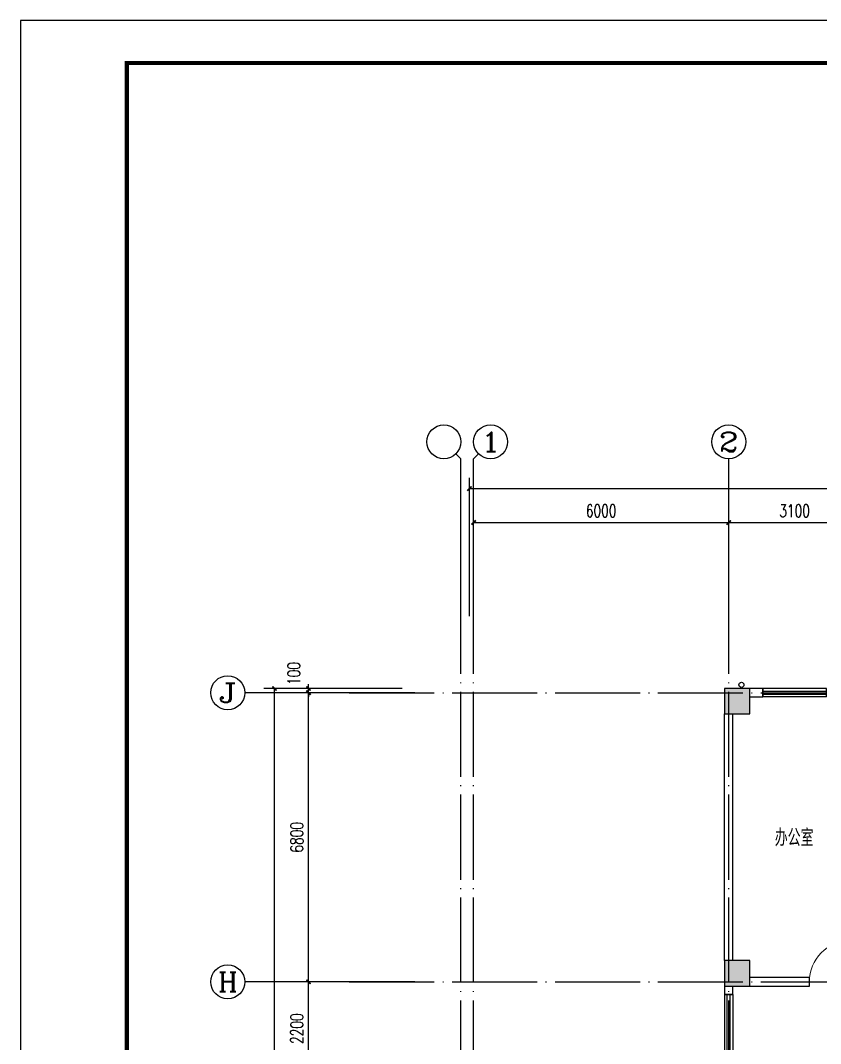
# Model space of a CAD drawing. Extents: x 888742 to 1277419, y 9079 to 622358.
# Drawn here: x 1039583 to 1058405, y 354140 to 378201 of the extents above; entities that cross this region are included whole.
import ezdxf
from ezdxf.enums import TextEntityAlignment as Align

# ---------------------------------------------------------------- set-up
doc = ezdxf.new("R2010")
doc.units = 0
doc.header["$LTSCALE"] = 1000
doc.header["$MEASUREMENT"] = 0
doc.linetypes.add('DOTE', pattern=[2.42, 2, -0.2, 0.02, -0.2])
for name, color, linetype in [('AXIS', 3, 'Continuous'), ('AXIS_TEXT', 7, 'Continuous'), ('COLUMN', 2, 'Continuous'), ('DOTE', 14, 'DOTE'), ('PUB_HATCH', 252, 'Continuous'), ('PUB_TEXT', 7, 'Continuous'), ('PUB_TITLE', 4, 'Continuous'), ('RAIN', 220, 'Continuous'), ('WALL', 2, 'Continuous'), ('WINDOW', 142, 'Continuous')]:
    doc.layers.add(name, color=color, linetype=linetype)
doc.styles.add('_TCH_AXIS', font='COMPLEX', dxfattribs={"bigfont": 'GBCBIG'})
doc.styles.add('_TCH_DIM_T3', font='SIMPLEX', dxfattribs={"width": 0.705882, "bigfont": 'GBCBIG'})
doc.styles.add('COMPLEX', font='COMPLEX')
doc.styles.add('hztxt', font='zn02.shx', dxfattribs={"width": 0.8, "height": 400, "bigfont": 'zn01.shx'})
doc.dimstyles.new('_TCH_ARCH&&100', dxfattribs={"dimtxt": 297.5, "dimasz": 100, "dimexe": 250, "dimexo": 300, "dimgap": 126.25, "dimtad": 1, "dimdec": 0, "dimzin": 0, "dimdsep": 46, "dimtxsty": '_TCH_DIM_T3', "dimblk": 'ARCHTICK', "dimcen": 0.09, "dimclrt": 7, "dimazin": 2, "dimtfac": 1, "dimtdec": 0, "dimtix": 1, "dimtmove": 2, "dimatfit": 3, "dimldrblk": 'ARCHTICK', "dimfxl": 1, "dimtolj": 1, "dimtzin": 0, "dimarcsym": 0})

# ---------------------------------------------------------------- blocks, each defined once
blk = doc.blocks.new('_ArchTick')
at = {"color": 0, "linetype": 'ByBlock', "const_width": 0.4}
blk.add_lwpolyline([(-0.5, -0.5), (0.5, 0.5)], dxfattribs=at)
blk = doc.blocks.new('*D236')
at = {"layer": 'AXIS', "color": 0, "lineweight": -2, "transparency": 16777216}
for p, q in [((1050244, 364193), (1050244, 366643)), ((1056244, 364193), (1056244, 366643)), ((1050244, 366393), (1056244, 366393))]:
    blk.add_line(p, q, dxfattribs=at)
at = {"layer": 'Defpoints', "color": 0, "transparency": 16777216}
for p in [(1056244, 366393), (1050244, 363893), (1056244, 363893)]:
    blk.add_point(p, dxfattribs=at)
at = {"layer": 'AXIS', "color": 0, "lineweight": -2, "transparency": 16777216, "xscale": 100, "yscale": 100, "zscale": 100, "rotation": 180}
blk.add_blockref('_ArchTick', (1050244, 366393), dxfattribs=at)
at = {"layer": 'AXIS', "color": 0, "lineweight": -2, "transparency": 16777216, "xscale": 100, "yscale": 100, "zscale": 100}
blk.add_blockref('_ArchTick', (1056244, 366393), dxfattribs=at)
at = {"layer": 'AXIS', "color": 7, "transparency": 16777216, "insert": (1053244, 366668), "char_height": 297.5, "attachment_point": 5, "style": '_TCH_DIM_T3'}
blk.add_mtext('\\A1;6000', dxfattribs=at)
blk = doc.blocks.new('*D237')
at = {"layer": 'AXIS', "color": 0, "lineweight": -2, "transparency": 16777216}
for p, q in [((1056244, 364193), (1056244, 366643)), ((1059344, 364193), (1059344, 366643)), ((1056244, 366393), (1059344, 366393))]:
    blk.add_line(p, q, dxfattribs=at)
at = {"layer": 'Defpoints', "color": 0, "transparency": 16777216}
for p in [(1059344, 366393), (1056244, 363893), (1059344, 363893)]:
    blk.add_point(p, dxfattribs=at)
at = {"layer": 'AXIS', "color": 0, "lineweight": -2, "transparency": 16777216, "xscale": 100, "yscale": 100, "zscale": 100, "rotation": 180}
blk.add_blockref('_ArchTick', (1056244, 366393), dxfattribs=at)
at = {"layer": 'AXIS', "color": 0, "lineweight": -2, "transparency": 16777216, "xscale": 100, "yscale": 100, "zscale": 100}
blk.add_blockref('_ArchTick', (1059344, 366393), dxfattribs=at)
at = {"layer": 'AXIS', "color": 7, "transparency": 16777216, "insert": (1057794, 366668), "char_height": 297.5, "attachment_point": 5, "style": '_TCH_DIM_T3'}
blk.add_mtext('\\A1;3100', dxfattribs=at)
blk = doc.blocks.new('*D247')
at = {"layer": 'AXIS', "color": 0, "lineweight": -2, "transparency": 16777216}
for p, q in [((1050144, 364193), (1050144, 367443)), ((1104344, 364193), (1104344, 367443)), ((1050144, 367193), (1104344, 367193))]:
    blk.add_line(p, q, dxfattribs=at)
at = {"layer": 'Defpoints', "color": 0, "transparency": 16777216}
for p in [(1104344, 367193), (1050144, 363893), (1104344, 363893)]:
    blk.add_point(p, dxfattribs=at)
at = {"layer": 'AXIS', "color": 0, "lineweight": -2, "transparency": 16777216, "xscale": 100, "yscale": 100, "zscale": 100, "rotation": 180}
blk.add_blockref('_ArchTick', (1050144, 367193), dxfattribs=at)
at = {"layer": 'AXIS', "color": 0, "lineweight": -2, "transparency": 16777216, "xscale": 100, "yscale": 100, "zscale": 100}
blk.add_blockref('_ArchTick', (1104344, 367193), dxfattribs=at)
at = {"layer": 'AXIS', "color": 7, "transparency": 16777216, "insert": (1077244, 367468), "char_height": 297.5, "attachment_point": 5, "style": '_TCH_DIM_T3'}
blk.add_mtext('\\A1;54200', dxfattribs=at)
blk = doc.blocks.new('*D303')
at = {"layer": 'AXIS', "color": 0, "lineweight": -2, "transparency": 16777216}
for p, q in [((1048560, 355591), (1046110, 355591)), ((1046360, 353391), (1046360, 355591)), ((1048560, 353391), (1046110, 353391))]:
    blk.add_line(p, q, dxfattribs=at)
at = {"layer": 'Defpoints', "color": 0, "transparency": 16777216}
for p in [(1046360, 355591), (1048860, 355591), (1048860, 353391)]:
    blk.add_point(p, dxfattribs=at)
at = {"layer": 'AXIS', "color": 0, "lineweight": -2, "transparency": 16777216, "xscale": 100, "yscale": 100, "zscale": 100}
for p, rotation in [((1046360, 355591), 90), ((1046360, 353391), 270)]:
    blk.add_blockref('_ArchTick', p, dxfattribs=dict(at, rotation=rotation))
at = {"layer": 'AXIS', "color": 7, "transparency": 16777216, "insert": (1046085, 354491), "char_height": 297.5, "attachment_point": 5, "rotation": 90, "style": '_TCH_DIM_T3'}
blk.add_mtext('\\A1;2200', dxfattribs=at)
blk = doc.blocks.new('*D304')
at = {"layer": 'AXIS', "color": 0, "lineweight": -2, "transparency": 16777216}
for p, q in [((1048560, 362391), (1046110, 362391)), ((1046360, 355591), (1046360, 362391)), ((1048560, 355591), (1046110, 355591))]:
    blk.add_line(p, q, dxfattribs=at)
at = {"layer": 'Defpoints', "color": 0, "transparency": 16777216}
for p in [(1046360, 362391), (1048860, 362391), (1048860, 355591)]:
    blk.add_point(p, dxfattribs=at)
at = {"layer": 'AXIS', "color": 0, "lineweight": -2, "transparency": 16777216, "xscale": 100, "yscale": 100, "zscale": 100}
for p, rotation in [((1046360, 362391), 90), ((1046360, 355591), 270)]:
    blk.add_blockref('_ArchTick', p, dxfattribs=dict(at, rotation=rotation))
at = {"layer": 'AXIS', "color": 7, "transparency": 16777216, "insert": (1046085, 358991), "char_height": 297.5, "attachment_point": 5, "rotation": 90, "style": '_TCH_DIM_T3'}
blk.add_mtext('\\A1;6800', dxfattribs=at)
blk = doc.blocks.new('*D305')
at = {"layer": 'AXIS', "color": 0, "lineweight": -2, "transparency": 16777216}
for p, q in [((1048560, 362491), (1046110, 362491)), ((1048560, 362391), (1046110, 362391)), ((1046360, 362491), (1046360, 362591)), ((1046360, 362391), (1046360, 362491)), ((1046360, 362391), (1046360, 362291))]:
    blk.add_line(p, q, dxfattribs=at)
at = {"layer": 'Defpoints', "color": 0, "transparency": 16777216}
for p in [(1046360, 362491), (1048860, 362491), (1048860, 362391)]:
    blk.add_point(p, dxfattribs=at)
at = {"layer": 'AXIS', "color": 0, "lineweight": -2, "transparency": 16777216, "xscale": 100, "yscale": 100, "zscale": 100}
for p, rotation in [((1046360, 362491), 270), ((1046360, 362391), 90)]:
    blk.add_blockref('_ArchTick', p, dxfattribs=dict(at, rotation=rotation))
at = {"layer": 'AXIS', "color": 7, "transparency": 16777216, "insert": (1046015, 362841), "char_height": 297.5, "attachment_point": 5, "rotation": 90, "style": '_TCH_DIM_T3'}
blk.add_mtext('\\A1;100', dxfattribs=at)
blk = doc.blocks.new('*D306')
at = {"layer": 'AXIS', "color": 0, "lineweight": -2, "transparency": 16777216}
for p, q in [((1048560, 362491), (1045310, 362491)), ((1045560, 335891), (1045560, 362491)), ((1048560, 335891), (1045310, 335891))]:
    blk.add_line(p, q, dxfattribs=at)
at = {"layer": 'Defpoints', "color": 0, "transparency": 16777216}
for p in [(1045560, 362491), (1048860, 362491), (1048860, 335891)]:
    blk.add_point(p, dxfattribs=at)
at = {"layer": 'AXIS', "color": 0, "lineweight": -2, "transparency": 16777216, "xscale": 100, "yscale": 100, "zscale": 100}
for p, rotation in [((1045560, 362491), 90), ((1045560, 335891), 270)]:
    blk.add_blockref('_ArchTick', p, dxfattribs=dict(at, rotation=rotation))
at = {"layer": 'AXIS', "color": 7, "transparency": 16777216, "insert": (1045285, 349191), "char_height": 297.5, "attachment_point": 5, "rotation": 90, "style": '_TCH_DIM_T3'}
blk.add_mtext('\\A1;26600', dxfattribs=at)
blk = doc.blocks.new('$WINLIB2D$00000001')
at = {"color": 0}
for points in [[(-0.5, 0.5), (-0.5, -0.5)], [(-0.5, 0.5), (0.5, 0.5)], [(0.5, -0.5), (0.5, 0.5)], [(0.5, 0.167), (-0.5, 0.167)], [(0.5, -0.167), (-0.5, -0.167)], [(-0.5, -0.5), (0.5, -0.5)]]:
    blk.add_lwpolyline(points, dxfattribs=at)
blk = doc.blocks.new('$DorLib2D$00000001')
for p, q in [((0.45, 0.975), (0.5, 0.975)), ((0.45, 0), (0.45, 0.975)), ((0.5, 0), (0.5, 0.975)), ((0.5, 0), (0.45, 0))]:
    blk.add_line(p, q)
at = {"lineweight": 13}
blk.add_arc((0.475, 0), 0.975, 91.4693, 180, dxfattribs=at)
blk = doc.blocks.new('_AXISO')
blk.add_circle((0, 0), 0.5)
at = {"layer": 'AXIS_TEXT', "style": 'COMPLEX', "width": 1.041667}
blk.add_attdef('A', text='', height=0.56, dxfattribs=at).set_placement((-0.25, -0.28), (0.25, -0.28), align=Align.FIT)

msp = doc.modelspace()

# ---------------------------------------------------------------- hatches: boundary and pattern name
at = {"layer": 'PUB_HATCH'}
for points in [[(1056144, 361890.7), (1056744, 361890.7), (1056744, 362490.7), (1056144, 362490.7)], [(1056144, 355490.7), (1056744, 355490.7), (1056744, 356090.7), (1056144, 356090.7)]]:
    msp.add_hatch(color=256, dxfattribs=at).paths.add_polyline_path(points)

# ---------------------------------------------------------------- linework, layer by layer
at = {"layer": 'AXIS'}
for p, q in [((1049826.9, 368009.9), (1049944, 367892.7)), ((1049944, 363892.7), (1049944, 367892.7)), ((1050361.2, 368009.9), (1050244, 367892.7)), ((1050244, 363892.7), (1050244, 367892.7)), ((1056244, 363892.7), (1056244, 367892.7)), ((1048859.7, 362390.7), (1044859.7, 362390.7)), ((1048859.7, 355590.7), (1044859.7, 355590.7))]:
    msp.add_line(p, q, dxfattribs=at)
at = {"layer": 'COLUMN'}
for p, q in [((1056744, 362490.7), (1056144, 362490.7)), ((1056144, 362490.7), (1056144, 361890.7)), ((1056744, 361890.7), (1056744, 362490.7)), ((1056144, 361890.7), (1056744, 361890.7)), ((1056744, 356090.7), (1056144, 356090.7)), ((1056144, 356090.7), (1056144, 355490.7)), ((1056744, 355490.7), (1056744, 356090.7)), ((1056144, 355490.7), (1056744, 355490.7))]:
    msp.add_line(p, q, dxfattribs=at)
at = {"layer": 'DOTE'}
for p, q in [((1049944, 333794.1, 0), (1049944, 363892.7, 0)), ((1050244, 333794.1, 0), (1050244, 363892.7, 0)), ((1056244, 333794.1, 0), (1056244, 363892.7, 0)), ((1047318.5, 362390.7, 0), (1106926.5, 362390.7, 0)), ((1047318.5, 355590.7, 0), (1107169.6, 355590.7))]:
    msp.add_line(p, q, dxfattribs=at)
at = {"layer": 'PUB_TITLE'}
msp.add_lwpolyline([(1039583, 318801), (1123683, 318801), (1123683, 378201), (1039583, 378201)], close=True, dxfattribs=at)
at = {"layer": 'PUB_TITLE', "const_width": 100}
msp.add_lwpolyline([(1042083, 319801), (1122683, 319801), (1122683, 377201), (1042083, 377201)], close=True, dxfattribs=at)
at = {"layer": 'RAIN'}
msp.add_circle((1056544, 362575.7, 0), 60, dxfattribs=at)
at = {"layer": 'WALL'}
for p, q in [((1057044, 362490.7), (1056744, 362490.7)), ((1057044, 362290.7), (1057044, 362490.7)), ((1056744, 362290.7), (1057044, 362290.7)), ((1056144, 356090.7), (1056144, 361890.7)), ((1056344, 356090.7), (1056344, 361890.7)), ((1058144, 355690.7), (1056744, 355690.7)), ((1058144, 355490.7), (1058144, 355690.7)), ((1056144, 355490.7), (1056144, 355290.7)), ((1056344, 355290.7), (1056344, 355490.7)), ((1056744, 355490.7), (1058144, 355490.7)), ((1056144, 355290.7), (1056344, 355290.7))]:
    msp.add_line(p, q, dxfattribs=at)

# ---------------------------------------------------------------- block references
at = {"layer": 'AXIS', "xscale": 800, "yscale": 800, "zscale": 800}
msp.add_blockref('_AXISO', (1049544, 368292.7), dxfattribs=at)
at = {"layer": 'AXIS'}
ref = msp.add_blockref('_AXISO', (1050644, 368292.7), dxfattribs=dict(at, xscale=800, yscale=800, zscale=800))
ref.add_attrib('A', '1', dxfattribs={"layer": 'AXIS_TEXT', "height": 452.5, "style": '_TCH_AXIS', "width": 2.333333}).set_placement((1050417.8, 368066.4), (1050870.3, 368066.4), align=Align.FIT)
ref = msp.add_blockref('_AXISO', (1056244, 368292.7), dxfattribs=dict(at, xscale=800, yscale=800, zscale=800))
ref.add_attrib('A', '2', dxfattribs={"layer": 'AXIS_TEXT', "height": 452.5, "style": '_TCH_AXIS', "width": 1.5}).set_placement((1056017.8, 368066.4), (1056470.3, 368066.4), align=Align.FIT)
ref = msp.add_blockref('_AXISO', (1044459.7, 362390.7), dxfattribs=dict(at, xscale=800, yscale=800, zscale=800))
ref.add_attrib('A', 'J', dxfattribs={"layer": 'AXIS_TEXT', "height": 452.5, "style": '_TCH_AXIS', "width": 1.909091}).set_placement((1044233.5, 362164.4), (1044686, 362164.4), align=Align.FIT)
ref = msp.add_blockref('_AXISO', (1044459.7, 355590.7), dxfattribs=dict(at, xscale=800, yscale=800, zscale=800))
ref.add_attrib('A', 'H', dxfattribs={"layer": 'AXIS_TEXT', "height": 452.5, "style": '_TCH_AXIS', "width": 1.05}).set_placement((1044233.5, 355364.4), (1044686, 355364.4), align=Align.FIT)
at = {"layer": 'WINDOW'}
for name, p, xscale, yscale, zscale, rotation in [('$WINLIB2D$00000001', (1057794, 362390.7), -1500, -200, -1500, 359.9999999781716), ('$DorLib2D$00000001', (1058644, 355590.7), -1000, -1000, -1000, 179.9999998020151), ('$WINLIB2D$00000001', (1056244, 354490.7), -1600, -200, -1600, 89.99999998552482)]:
    msp.add_blockref(name, p, dxfattribs=dict(at, xscale=xscale, yscale=yscale, zscale=zscale, rotation=rotation))

# ---------------------------------------------------------------- texts
at = {"layer": 'PUB_TEXT', "style": 'hztxt', "width": 0.8}
msp.add_text('办公室', height=400, dxfattribs=at).set_placement((1057328.2, 358781.5))

# ---------------------------------------------------------------- dimensions: what is measured, and where the dimension line sits
at = {"layer": 'AXIS'}
for p1, p2, distance, picture, middle in [((1050144, 363892.7), (1104344, 363892.7), 3300, '*D247', (1077244, 367467.7)), ((1050244, 363892.7), (1056244, 363892.7), 2500, '*D236', (1053244, 366667.7)), ((1056244, 363892.7), (1059344, 363892.7), 2500, '*D237', (1057794, 366667.7)), ((1048859.7, 335891.1), (1048859.7, 362490.7), 3300, '*D306', (1045284.7, 349190.9)), ((1048859.7, 355590.7), (1048859.7, 362390.7), 2500, '*D304', (1046084.7, 358990.7)), ((1048859.7, 353390.7), (1048859.7, 355590.7), 2500, '*D303', (1046084.7, 354490.7))]:
    dim = msp.add_aligned_dim(p1=p1, p2=p2, distance=distance, dimstyle='_TCH_ARCH&&100', dxfattribs=at)
    dim.commit()
    dim.dimension.update_dxf_attribs({"geometry": picture, "text_midpoint": middle})
dim = msp.add_linear_dim(base=(1046359.7, 362490.7), p1=(1048859.7, 362390.7), p2=(1048859.7, 362490.7), angle=90, dimstyle='_TCH_ARCH&&100', dxfattribs=at)
dim.commit()
dim.dimension.update_dxf_attribs({"geometry": '*D305', "text_midpoint": (1046014.7, 362840.7), "dimtype": 129})

doc.saveas('drawing.dxf')
